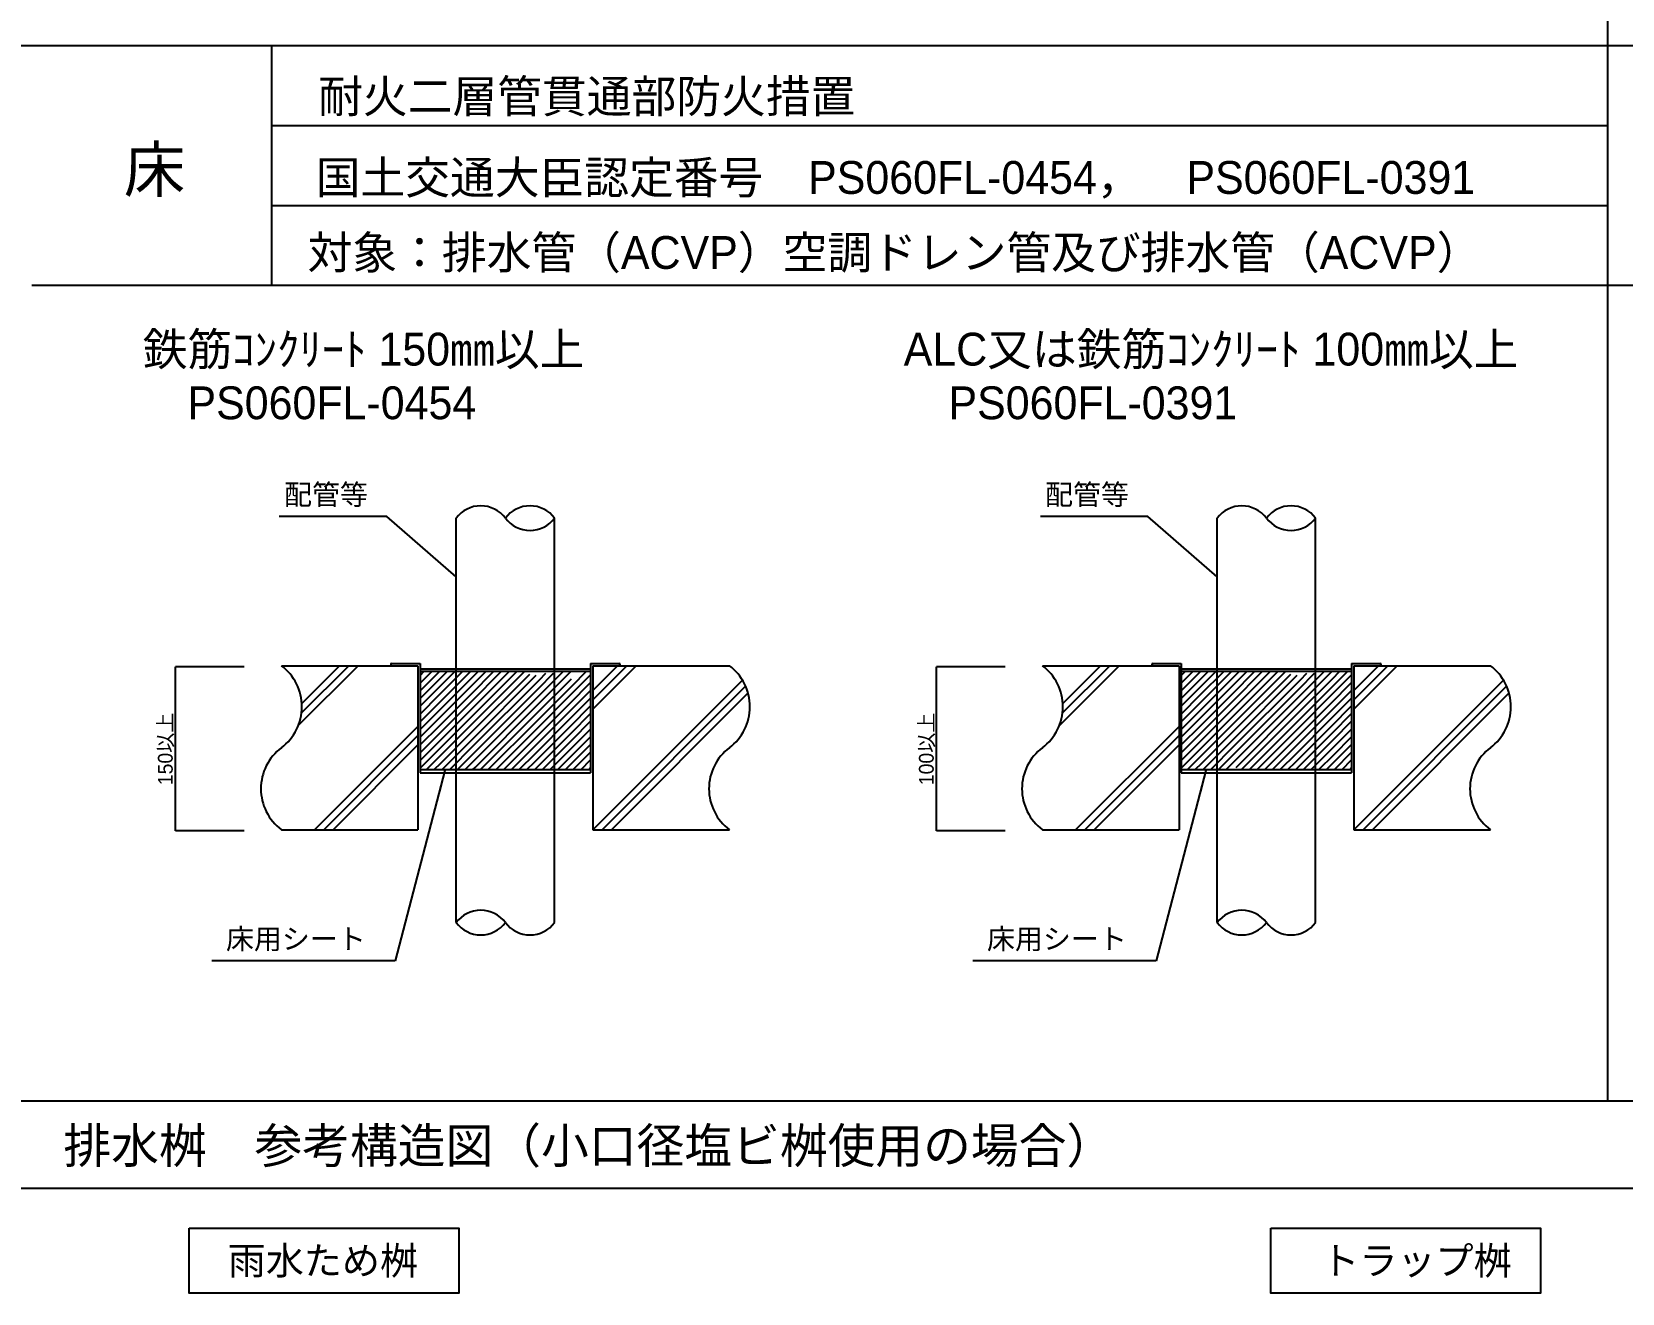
# Model space of a CAD drawing. Extents: x 443 to 1217, y -1921 to -677.
# Drawn here: x 826.8 to 1020.6, y -1646.3 to -1492.6 of the extents above; entities that cross this region are included whole.
import ezdxf
from ezdxf.enums import TextEntityAlignment as Align

# ---------------------------------------------------------------- set-up
doc = ezdxf.new("R2010")
doc.units = 0
doc.header["$MEASUREMENT"] = 0
doc.layers.get('0').update_dxf_attribs({"linetype": 'CONTINUOUS'})
for name, color, linetype in [('1', 7, 'CONTINUOUS'), ('10', 7, 'CONTINUOUS'), ('2', 2, 'CONTINUOUS'), ('25', 7, 'CONTINUOUS'), ('3', 8, 'CONTINUOUS'), ('5', 7, 'CONTINUOUS'), ('6', 7, 'CONTINUOUS'), ('92設備記述', 3, 'CONTINUOUS')]:
    doc.layers.add(name, color=color, linetype=linetype)
doc.styles.get("Standard").update_dxf_attribs({"font": 'MS PGothic.ttf'})
doc.styles.add('ｽﾀｲﾙ2', font='MS PGothic.ttf')

msp = doc.modelspace()

# ---------------------------------------------------------------- linework, layer by layer
at = {"color": 7, "linetype": 'Continuous'}
for p, q in [((870.06, -1551.66), (856.95, -1551.66)), ((878.52, -1559.02), (870.06, -1551.66)), ((962.82, -1551.66), (949.72, -1551.66)), ((971.28, -1559.02), (962.82, -1551.66)), ((877.14, -1582.63), (871.08, -1605.79)), ((969.9, -1582.63), (963.84, -1605.79)), ((871.08, -1605.79), (848.74, -1605.79)), ((963.84, -1605.79), (941.5, -1605.79))]:
    msp.add_line(p, q, dxfattribs=at)
at = {"color": 0}
for p, q in [((877.14, -1582.63), (876.47, -1585.2)), ((969.9, -1582.63), (969.23, -1585.2))]:
    msp.add_line(p, q, dxfattribs=at)
at = {"layer": '1', "color": 4, "linetype": 'Continuous'}
for p, q in [((1018.85, -1365.7), (1018.85, -1622.85)), ((442.67, -1494.28), (1210.9, -1494.28)), ((826.79, -1523.49), (1018.85, -1523.49)), ((1018.85, -1523.49), (1210.9, -1523.49)), ((442.67, -1622.85), (1210.9, -1622.85))]:
    msp.add_line(p, q, dxfattribs=at)
at = {"layer": '1', "color": 3, "linetype": 'Continuous'}
for p, q in [((856, -1494.28), (856, -1523.49)), ((856, -1504.02), (1018.85, -1504.02)), ((856, -1513.76), (1018.85, -1513.76))]:
    msp.add_line(p, q, dxfattribs=at)
at = {"layer": '2', "color": 2, "linetype": 'Continuous'}
for p, q in [((857.2, -1569.84), (873.85, -1569.84)), ((873.85, -1569.84), (873.85, -1589.82)), ((895.17, -1569.84), (895.17, -1589.82)), ((895.17, -1569.84), (911.82, -1569.84)), ((949.97, -1569.84), (966.62, -1569.84)), ((966.62, -1569.84), (966.62, -1589.82)), ((987.93, -1569.84), (987.93, -1589.82)), ((987.93, -1569.84), (1004.58, -1569.84)), ((857.2, -1589.82), (873.85, -1589.82)), ((895.17, -1589.82), (911.82, -1589.82)), ((949.97, -1589.82), (966.62, -1589.82)), ((987.93, -1589.82), (1004.58, -1589.82))]:
    msp.add_line(p, q, dxfattribs=at)
at = {"layer": '2', "color": 8, "linetype": 'Continuous'}
for p, q in [((859.27, -1577.12), (866.55, -1569.84)), ((859.65, -1575.6), (865.42, -1569.84)), ((859.69, -1574.44), (864.29, -1569.84)), ((895.17, -1572.87), (898.19, -1569.84)), ((895.17, -1574), (899.32, -1569.84)), ((895.17, -1575.13), (900.45, -1569.84)), ((952.03, -1577.12), (959.31, -1569.84)), ((952.42, -1575.6), (958.18, -1569.84)), ((952.45, -1574.44), (957.05, -1569.84)), ((987.93, -1572.87), (990.95, -1569.84)), ((987.93, -1574), (992.08, -1569.84)), ((987.93, -1575.13), (993.21, -1569.84)), ((874.12, -1572.9), (876.52, -1570.51)), ((874.12, -1571.96), (875.58, -1570.51)), ((874.12, -1571.02), (874.63, -1570.51)), ((874.12, -1573.85), (876.3, -1571.66)), ((876.3, -1571.66), (877.46, -1570.51)), ((876.32, -1574.48), (880.29, -1570.51)), ((876.39, -1575.34), (880.69, -1571.05)), ((876.48, -1572.43), (878.4, -1570.51)), ((876.48, -1573.37), (879.34, -1570.51)), ((876.51, -1576.16), (880.6, -1572.08)), ((880.21, -1575.29), (885, -1570.51)), ((880.26, -1576.19), (885.94, -1570.51)), ((880.29, -1578.04), (887.47, -1570.86)), ((880.3, -1577.09), (886.88, -1570.51)), ((880.32, -1574.24), (884.05, -1570.51)), ((880.33, -1573.29), (883.11, -1570.51)), ((880.4, -1578.87), (888.26, -1571.01)), ((880.6, -1572.08), (882.17, -1570.51)), ((880.64, -1579.57), (888.66, -1571.55)), ((880.69, -1571.05), (881.23, -1570.51)), ((888.32, -1575.66), (892.55, -1571.43)), ((888.47, -1574.56), (892.5, -1570.54)), ((888.53, -1572.63), (890.38, -1570.77)), ((888.66, -1571.55), (889.44, -1570.77)), ((888.7, -1573.39), (891.59, -1570.51)), ((892.37, -1574.44), (894.9, -1571.9)), ((892.58, -1573.28), (894.9, -1570.96)), ((892.68, -1572.24), (894.41, -1570.51)), ((895.17, -1589.82), (913.4, -1571.59)), ((966.88, -1572.9), (969.28, -1570.51)), ((966.88, -1571.96), (968.34, -1570.51)), ((966.88, -1571.02), (967.4, -1570.51)), ((966.88, -1573.85), (969.06, -1571.66)), ((969.06, -1571.66), (970.22, -1570.51)), ((969.08, -1574.48), (973.05, -1570.51)), ((969.15, -1575.34), (973.45, -1571.05)), ((969.24, -1572.43), (971.16, -1570.51)), ((969.24, -1573.37), (972.11, -1570.51)), ((969.27, -1576.16), (973.36, -1572.08)), ((972.98, -1575.29), (977.76, -1570.51)), ((973.02, -1576.19), (978.7, -1570.51)), ((973.05, -1578.04), (980.23, -1570.86)), ((973.06, -1577.09), (979.64, -1570.51)), ((973.08, -1574.24), (976.81, -1570.51)), ((973.09, -1573.29), (975.87, -1570.51)), ((973.16, -1578.87), (981.02, -1571.01)), ((973.36, -1572.08), (974.93, -1570.51)), ((973.4, -1579.57), (981.43, -1571.55)), ((973.45, -1571.05), (973.99, -1570.51)), ((981.08, -1575.66), (985.31, -1571.43)), ((981.23, -1574.56), (985.26, -1570.54)), ((981.29, -1572.63), (983.14, -1570.77)), ((981.43, -1571.55), (982.2, -1570.77)), ((981.46, -1573.39), (984.35, -1570.51)), ((985.13, -1574.44), (987.66, -1571.9)), ((985.31, -1571.43), (986.23, -1570.51)), ((985.34, -1573.28), (987.66, -1570.96)), ((985.44, -1572.24), (987.18, -1570.51)), ((987.93, -1589.82), (1006.16, -1571.59)), ((874.12, -1574.79), (876.48, -1572.43)), ((874.12, -1575.73), (876.48, -1573.37)), ((876.51, -1577.11), (880.33, -1573.29)), ((880.85, -1580.31), (888.53, -1572.63)), ((880.94, -1581.15), (888.7, -1573.39)), ((888.29, -1576.63), (892.68, -1572.24)), ((888.33, -1577.53), (892.58, -1573.28)), ((892.3, -1575.45), (894.9, -1572.85)), ((892.34, -1576.35), (894.9, -1573.79)), ((896.3, -1589.82), (913.79, -1572.33)), ((897.43, -1589.82), (914.09, -1573.16)), ((966.88, -1574.79), (969.24, -1572.43)), ((966.88, -1575.73), (969.24, -1573.37)), ((969.27, -1577.11), (973.09, -1573.29)), ((973.61, -1580.31), (981.29, -1572.63)), ((973.7, -1581.15), (981.46, -1573.39)), ((981.06, -1576.63), (985.44, -1572.24)), ((981.09, -1577.53), (985.34, -1573.28)), ((985.06, -1575.45), (987.66, -1572.85)), ((985.1, -1576.35), (987.66, -1573.79)), ((989.06, -1589.82), (1006.55, -1572.33)), ((990.19, -1589.82), (1006.85, -1573.16)), ((874.12, -1576.67), (876.32, -1574.48)), ((874.12, -1577.61), (876.39, -1575.34)), ((876.3, -1578.26), (880.32, -1574.24)), ((876.37, -1579.14), (880.21, -1575.29)), ((880.81, -1582.23), (888.47, -1574.56)), ((881.48, -1582.49), (888.32, -1575.66)), ((888.27, -1579.48), (892.3, -1575.45)), ((888.34, -1578.46), (892.37, -1574.44)), ((892.43, -1577.2), (894.9, -1574.73)), ((892.56, -1578.02), (894.9, -1575.67)), ((966.88, -1576.67), (969.08, -1574.48)), ((966.88, -1577.61), (969.15, -1575.34)), ((969.06, -1578.26), (973.08, -1574.24)), ((969.13, -1579.14), (972.98, -1575.29)), ((973.57, -1582.23), (981.23, -1574.56)), ((974.25, -1582.49), (981.08, -1575.66)), ((981.03, -1579.48), (985.06, -1575.45)), ((981.11, -1578.46), (985.13, -1574.44)), ((985.19, -1577.2), (987.66, -1574.73)), ((985.32, -1578.02), (987.66, -1575.67)), ((861.26, -1589.82), (873.85, -1577.23)), ((874.12, -1578.56), (876.51, -1576.16)), ((874.12, -1579.5), (876.51, -1577.11)), ((876.48, -1580.91), (880.3, -1577.09)), ((876.52, -1579.92), (880.26, -1576.19)), ((882.43, -1582.49), (888.29, -1576.63)), ((883.37, -1582.49), (888.33, -1577.53)), ((888.05, -1581.58), (892.43, -1577.2)), ((888.12, -1580.57), (892.34, -1576.35)), ((892.68, -1578.83), (894.9, -1576.61)), ((892.73, -1579.73), (894.9, -1577.56)), ((954.02, -1589.82), (966.62, -1577.23)), ((966.88, -1578.56), (969.27, -1576.16)), ((966.88, -1579.5), (969.27, -1577.11)), ((969.24, -1580.91), (973.06, -1577.09)), ((969.28, -1579.92), (973.02, -1576.19)), ((975.19, -1582.49), (981.06, -1576.63)), ((976.13, -1582.49), (981.09, -1577.53)), ((980.81, -1581.58), (985.19, -1577.2)), ((980.88, -1580.57), (985.1, -1576.35)), ((985.44, -1578.83), (987.66, -1576.61)), ((985.49, -1579.73), (987.66, -1577.56)), ((862.39, -1589.82), (873.85, -1578.36)), ((863.52, -1589.82), (873.85, -1579.49)), ((874.12, -1580.44), (876.3, -1578.26)), ((874.12, -1581.38), (876.37, -1579.14)), ((876.63, -1581.7), (880.29, -1578.04)), ((876.79, -1582.48), (880.4, -1578.87)), ((877.72, -1582.49), (880.64, -1579.57)), ((884.31, -1582.49), (888.34, -1578.46)), ((885.25, -1582.49), (888.27, -1579.48)), ((888.08, -1582.49), (892.56, -1578.02)), ((889.02, -1582.49), (892.68, -1578.83)), ((889.96, -1582.49), (892.73, -1579.73)), ((892.34, -1582), (894.9, -1579.44)), ((892.71, -1580.69), (894.9, -1578.5)), ((955.15, -1589.82), (966.62, -1578.36)), ((956.28, -1589.82), (966.62, -1579.49)), ((966.88, -1580.44), (969.06, -1578.26)), ((966.88, -1581.38), (969.13, -1579.14)), ((969.39, -1581.7), (973.05, -1578.04)), ((969.55, -1582.48), (973.16, -1578.87)), ((970.48, -1582.49), (973.4, -1579.57)), ((977.07, -1582.49), (981.11, -1578.46)), ((978.01, -1582.49), (981.03, -1579.48)), ((980.84, -1582.49), (985.32, -1578.02)), ((981.78, -1582.49), (985.44, -1578.83)), ((982.72, -1582.49), (985.49, -1579.73)), ((985.1, -1582), (987.66, -1579.44)), ((985.47, -1580.69), (987.66, -1578.5)), ((874.12, -1582.32), (876.52, -1579.92)), ((874.89, -1582.49), (876.48, -1580.91)), ((875.83, -1582.49), (876.63, -1581.7)), ((878.66, -1582.49), (880.85, -1580.31)), ((879.6, -1582.49), (880.94, -1581.15)), ((886.19, -1582.49), (888.12, -1580.57)), ((887.14, -1582.49), (888.05, -1581.58)), ((890.9, -1582.49), (892.71, -1580.69)), ((892.79, -1582.49), (894.9, -1580.38)), ((893.73, -1582.49), (894.9, -1581.32)), ((966.88, -1582.32), (969.28, -1579.92)), ((967.65, -1582.49), (969.24, -1580.91)), ((968.59, -1582.49), (969.39, -1581.7)), ((971.42, -1582.49), (973.61, -1580.31)), ((972.36, -1582.49), (973.7, -1581.15)), ((978.95, -1582.49), (980.88, -1580.57)), ((979.9, -1582.49), (980.81, -1581.58)), ((983.66, -1582.49), (985.47, -1580.69)), ((985.55, -1582.49), (987.66, -1580.38)), ((986.49, -1582.49), (987.66, -1581.32)), ((880.54, -1582.49), (880.81, -1582.23)), ((891.84, -1582.49), (892.34, -1582)), ((894.67, -1582.49), (894.9, -1582.26)), ((984.61, -1582.49), (985.1, -1582)), ((987.43, -1582.49), (987.66, -1582.26))]:
    msp.add_line(p, q, dxfattribs=at)
at = {"layer": '2', "color": 2, "linetype": 'Continuous'}
for centre, start, end in [((853.46, -1574.84), 306.8699, 53.1301), ((908.07, -1574.84), 306.8699, 53.1301), ((946.22, -1574.84), 306.8699, 53.1301), ((1000.83, -1574.84), 306.8699, 53.1301), ((860.95, -1584.83), 126.8699, 233.1301), ((915.56, -1584.83), 126.8699, 233.1301), ((953.71, -1584.83), 126.8699, 233.1301), ((1008.32, -1584.83), 126.8699, 233.1301)]:
    msp.add_arc(centre, 6.24, start, end, dxfattribs=at)
at = {"layer": '25', "color": 4}
msp.add_line((442.67, -1633.52), (1210.9, -1633.52), dxfattribs=at)
at = {"layer": '3', "color": 3, "linetype": 'Continuous'}
for p, q in [((870.66, -1569.57), (874.12, -1569.57)), ((874.12, -1569.57), (874.12, -1582.89)), ((894.9, -1569.57), (894.9, -1582.89)), ((894.9, -1569.57), (898.36, -1569.57)), ((963.42, -1569.57), (966.88, -1569.57)), ((966.88, -1569.57), (966.88, -1582.89)), ((987.66, -1569.57), (987.66, -1582.89)), ((987.66, -1569.57), (991.12, -1569.57)), ((874.12, -1570.24), (894.9, -1570.24)), ((874.12, -1570.51), (894.9, -1570.51)), ((966.88, -1570.24), (987.66, -1570.24)), ((966.88, -1570.51), (987.66, -1570.51)), ((874.12, -1582.49), (894.9, -1582.49)), ((874.12, -1582.89), (894.9, -1582.89)), ((966.88, -1582.49), (987.66, -1582.49)), ((966.88, -1582.89), (987.66, -1582.89))]:
    msp.add_line(p, q, dxfattribs=at)
at = {"layer": '3', "color": 3}
for p, q in [((880.93, -1582.47), (880.94, -1582.48)), ((880.94, -1582.48), (880.95, -1582.49)), ((880.95, -1582.49), (880.95, -1582.49))]:
    msp.add_line(p, q, dxfattribs=at)
at = {"layer": '3', "color": 3, "linetype": 'Continuous'}
for centre, start, end in [((870.66, -1569.71), 90, 270), ((898.36, -1569.71), 270, 90), ((963.42, -1569.71), 90, 270), ((991.12, -1569.71), 270, 90)]:
    msp.add_arc(centre, 0.133, start, end, dxfattribs=at)
at = {"layer": '5', "color": 3, "linetype": 'Continuous'}
for p, q in [((878.52, -1583.16), (878.52, -1551.86)), ((890.5, -1583.16), (890.5, -1551.86)), ((971.28, -1583.16), (971.28, -1551.86)), ((983.27, -1583.16), (983.27, -1551.86)), ((878.52, -1601.14), (878.52, -1583.16)), ((890.5, -1601.14), (890.5, -1583.16)), ((971.28, -1601.14), (971.28, -1583.16)), ((983.27, -1601.14), (983.27, -1583.16))]:
    msp.add_line(p, q, dxfattribs=at)
for centre, start, end in [((881.51, -1554.11), 36.8699, 143.1301), ((887.51, -1554.11), 36.8699, 143.1301), ((974.27, -1554.11), 36.8699, 143.1301), ((980.27, -1554.11), 36.8699, 143.1301), ((887.51, -1549.61), 216.8699, 323.1301), ((980.27, -1549.61), 216.8699, 323.1301), ((881.51, -1603.39), 36.8699, 143.1301), ((881.51, -1598.89), 216.8699, 323.1301), ((887.51, -1598.89), 216.8699, 323.1301), ((974.27, -1603.39), 36.8699, 143.1301), ((974.27, -1598.89), 216.8699, 323.1301), ((980.27, -1598.89), 216.8699, 323.1301)]:
    msp.add_arc(centre, 3.75, start, end, dxfattribs=at)
at = {"layer": '6', "color": 7, "linetype": 'Continuous'}
for p, q in [((852.66, -1569.98), (844.28, -1569.98)), ((844.28, -1589.96), (844.28, -1569.98)), ((945.42, -1569.98), (937.04, -1569.98)), ((937.04, -1589.96), (937.04, -1569.98)), ((852.66, -1589.96), (844.28, -1589.96)), ((945.42, -1589.96), (937.04, -1589.96))]:
    msp.add_line(p, q, dxfattribs=at)
at = {"layer": '92設備記述', "color": 2}
for points in [[(845.97, -1638.37), (878.84, -1638.37), (878.84, -1646.3), (845.97, -1646.3)], [(977.79, -1638.37), (1010.66, -1638.37), (1010.66, -1646.3), (977.79, -1646.3)]]:
    msp.add_lwpolyline(points, close=True, dxfattribs=at)

# ---------------------------------------------------------------- texts
at = {"layer": '10', "linetype": 'Continuous', "style": 'ｽﾀｲﾙ2'}
for tag, p in [('配管等', (857.53, -1550.99)), ('配管等', (950.29, -1550.99)), ('床用シート', (850.45, -1605.12)), ('床用シート', (943.21, -1605.12))]:
    msp.add_attdef(tag, text='', height=2.5, dxfattribs=at).set_placement(p, align=Align.BOTTOM_LEFT)
at = {"layer": '25', "style": 'ｽﾀｲﾙ2'}
for s, height, p in [('耐火二層管貫通部防火措置', 4, (861.69, -1502.46)), ('国土交通大臣認定番号\u3000PS060FL-0454，\u3000PS060FL-0391', 4, (861.39, -1512.35)), ('対象：排水管（ACVP）空調ドレン管及び排水管（ACVP）', 4, (860.4, -1521.49)), ('鉄筋ｺﾝｸﾘｰﾄ 150㎜以上', 4, (840.3, -1533.27)), ('ALC又は鉄筋ｺﾝｸﾘｰﾄ 100㎜以上', 4, (933.06, -1533.27)), ('\u3000PS060FL-0454', 4, (840.3, -1539.81)), ('\u3000PS060FL-0391', 4, (933.06, -1539.81)), ('排水桝\u3000参考構造図（小口径塩ビ桝使用の場合）', 4.268, (830.64, -1630.45))]:
    msp.add_text(s, height=height, dxfattribs=at).set_placement(p)
msp.add_text('床', height=5.5, dxfattribs=at).set_placement((841.74, -1509.27), align=Align.MIDDLE)
at = {"layer": '6', "color": 7, "linetype": 'Continuous', "char_height": 1.8, "attachment_point": 5, "rotation": 90}
for s, insert in [('\\A1;150以上', (843.16, -1579.97)), ('\\A1;100以上', (935.92, -1579.97))]:
    msp.add_mtext(s, dxfattribs=dict(at, insert=insert))
at = {"layer": '92設備記述', "color": 7, "style": 'ｽﾀｲﾙ2'}
for s, p in [('雨水ため桝', (850.67, -1644.03)), ('トラップ桝', (983.97, -1644.03))]:
    msp.add_text(s, height=3.4, dxfattribs=at).set_placement(p)

doc.saveas('drawing.dxf')
